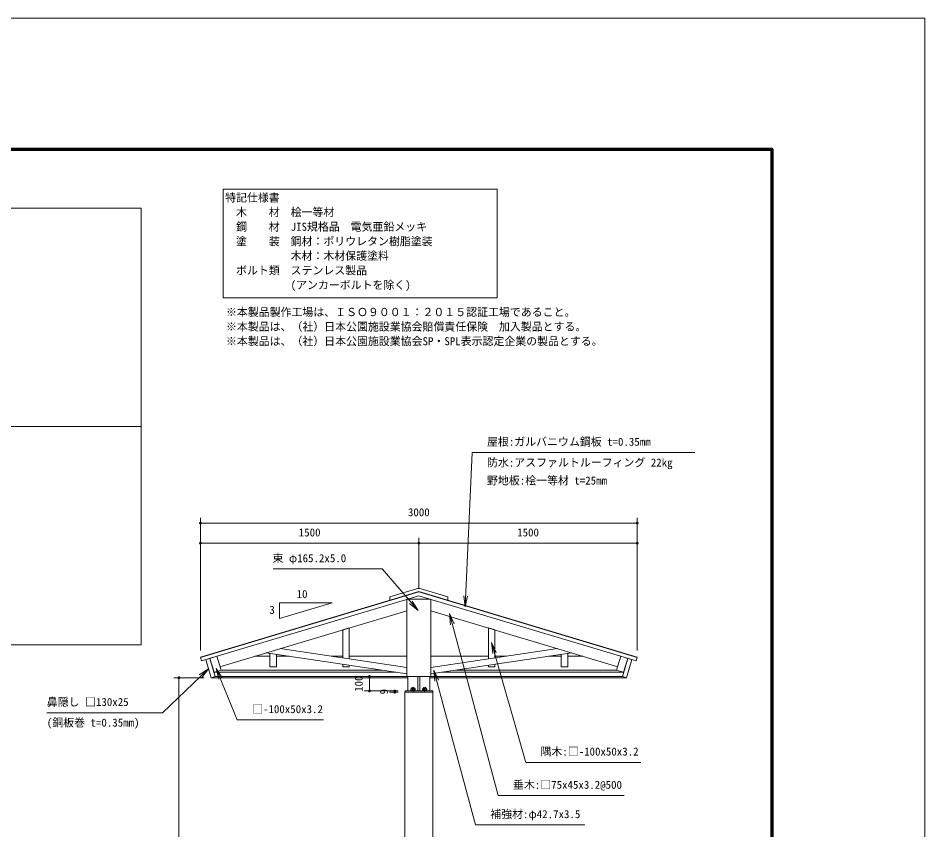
# Model space of a CAD drawing. Units: millimetres at full size, sheet at 1:30. Extents: x -600 to 13200, y -450 to 9360.
# Drawn here: x 6972 to 13200, y 3783 to 9360 of the extents above; entities that cross this region are included whole.
import ezdxf
from ezdxf.enums import TextEntityAlignment as Align

# ---------------------------------------------------------------- set-up
doc = ezdxf.new("R2010")
doc.units = ezdxf.units.MM
doc.header["$LTSCALE"] = 30
doc.layers.add('D-DOC', color=7, linetype='Continuous')
for name, color, linetype, lineweight in [('D-STR', 1, 'Continuous', 13), ('D-STR-DIM', 7, 'Continuous', 13), ('D-STR-HTXT', 7, 'Continuous', 13), ('D-STR-TXT', 7, 'Continuous', 13), ('D-TTL', 7, 'Continuous', 70), ('D-TTL-FRAM', 7, 'Continuous', 13), ('V-nasSTD', 5, 'Continuous', 13)]:
    doc.layers.add(name, color=color, linetype=linetype, lineweight=lineweight)
doc.styles.add('ＭＳ ゴシック', font='')
doc.styles.get('ＭＳ ゴシック').set_extended_font_data('MS Gothic')

# ---------------------------------------------------------------- blocks, each defined once
blk = doc.blocks.new('filled_dot')
at = {"color": 0, "linetype": 'Continuous', "lineweight": -2, "const_width": 1.25}
blk.add_lwpolyline([(-0.625, 0, 1), (0.625, 0, 1)], format="xyb", close=True, dxfattribs=at)
blk = doc.blocks.new('open_arrow')
at = {"color": 0, "linetype": 'Continuous', "lineweight": -2}
blk.add_lwpolyline([(7.5, 1.25), (0, 0), (7.5, -1.25)], dxfattribs=at)

msp = doc.modelspace()

# ---------------------------------------------------------------- linework, layer by layer
at = {"layer": 'D-STR'}
for p, q in [((4816.04, 6553.52), (7816.04, 6553.52)), ((8223.78, 4970.33), (9724.35, 5420.5)), ((8224.35, 4968.41), (9724.35, 5418.41)), ((9524.35, 5384.51), (9724.35, 5444.51)), ((9924.35, 5384.51), (9724.35, 5444.51)), ((11224.92, 4970.33), (9724.35, 5420.5)), ((11224.35, 4968.41), (9724.35, 5418.41)), ((8231.53, 4944.47), (9724.35, 5392.31)), ((9524.35, 5384.51), (9524.35, 5360.5)), ((9641.75, 5367.53), (9806.95, 5367.53)), ((9641.75, 4837.57), (9641.75, 5367.53)), ((11217.17, 4944.47), (9724.35, 5392.31)), ((9806.95, 4837.57), (9806.95, 5367.53)), ((9924.35, 5384.51), (9924.35, 5360.5)), ((8768.24, 5343.54), (9128.24, 5343.54)), ((8768.24, 5235.54), (9128.24, 5343.54)), ((8768.24, 5343.54), (8768.24, 5235.54)), ((8358.45, 4904.24), (9641.75, 5289.23)), ((11090.25, 4904.24), (9806.95, 5289.23)), ((9641.75, 4855.07), (8676.35, 4999.61)), ((9641.75, 4898.25), (8772.35, 5028.41)), ((9806.95, 4898.25), (10676.35, 5028.41)), ((9806.95, 4855.07), (10772.35, 4999.61)), ((8224.35, 4968.41), (8231.53, 4944.47)), ((8701.85, 4976.07), (8597.9, 4976.07)), ((8833.53, 4976.07), (8746.85, 4976.07)), ((9201.85, 4976.07), (9121.92, 4976.07)), ((9641.75, 4976.07), (9246.85, 4976.07)), ((10201.85, 4976.07), (9806.95, 4976.07)), ((10326.78, 4976.07), (10246.85, 4976.07)), ((10701.85, 4976.07), (10615.17, 4976.07)), ((10850.8, 4976.07), (10746.85, 4976.07)), ((11224.35, 4968.41), (11217.17, 4944.47)), ((8317.74, 4865.92), (9569.27, 4865.92)), ((9473.3, 4880.29), (8365.63, 4880.29)), ((11130.96, 4865.92), (9879.43, 4865.92)), ((9975.4, 4880.29), (11083.07, 4880.29)), ((9649.35, 4828.57), (8297.62, 4828.57)), ((8326.36, 4837.19), (9641.75, 4837.19)), ((9806.95, 4837.57), (9641.75, 4837.57)), ((9649.35, 4737.57), (9649.35, 4837.57)), ((9799.35, 4737.57), (9799.35, 4837.57)), ((11151.08, 4828.57), (9799.35, 4828.57)), ((9806.95, 4837.19), (11122.34, 4837.19)), ((9699.35, 4740.77), (9669.35, 4740.77)), ((9669.35, 4740.77), (9669.35, 4737.57)), ((9699.35, 4737.57), (9669.35, 4737.57)), ((9670.49, 4752.47), (9672.95, 4753.77)), ((9670.49, 4740.77), (9670.49, 4752.47)), ((9695.75, 4753.77), (9672.95, 4753.77)), ((9677.42, 4740.77), (9677.42, 4752.47)), ((9684.35, 4734.97), (9684.35, 4756.37)), ((9691.28, 4740.77), (9691.28, 4752.47)), ((9698.21, 4752.47), (9695.75, 4753.77)), ((9698.21, 4740.77), (9698.21, 4752.47)), ((9699.35, 4740.77), (9699.35, 4737.57)), ((9749.35, 4740.77), (9779.35, 4740.77)), ((9749.35, 4740.77), (9749.35, 4737.57)), ((9749.35, 4737.57), (9779.35, 4737.57)), ((9750.49, 4752.47), (9752.95, 4753.77)), ((9750.49, 4740.77), (9750.49, 4752.47)), ((9752.95, 4753.77), (9775.75, 4753.77)), ((9757.42, 4740.77), (9757.42, 4752.47)), ((9764.35, 4734.97), (9764.35, 4756.37)), ((9771.28, 4740.77), (9771.28, 4752.47)), ((9778.21, 4752.47), (9775.75, 4753.77)), ((9778.21, 4740.77), (9778.21, 4752.47)), ((9779.35, 4740.77), (9779.35, 4737.57))]:
    msp.add_line(p, q, dxfattribs=at)
for points in [[(6316.04, 8053.52), (7816.04, 8053.52), (7816.04, 5053.52), (6316.04, 5053.52)], [(9246.85, 4957.37), (9246.85, 5170.76), (9201.85, 5157.26), (9201.85, 4964.11)], [(10201.85, 4957.37), (10201.85, 5170.76), (10246.85, 5157.26), (10246.85, 4964.11)], [(8701.85, 4995.79), (8701.85, 4904.24), (8746.85, 4904.24), (8746.85, 4989.05)], [(10746.85, 4995.79), (10746.85, 4904.24), (10701.85, 4904.24), (10701.85, 4989.05)], [(9201.85, 4920.93), (9201.85, 4904.24), (9246.85, 4904.24), (9246.85, 4914.19)], [(10246.85, 4920.93), (10246.85, 4904.24), (10201.85, 4904.24), (10201.85, 4914.19)]]:
    msp.add_lwpolyline(points, dxfattribs=at)
for points in [[(8297.62, 4828.57), (8326.36, 4837.19), (8289, 4961.71), (8260.27, 4953.09)], [(8317.74, 4865.92), (8365.63, 4880.29), (8336.89, 4976.07), (8289, 4961.71)], [(11130.96, 4865.92), (11083.07, 4880.29), (11111.81, 4976.07), (11159.7, 4961.71)], [(11151.08, 4828.57), (11122.34, 4837.19), (11159.7, 4961.71), (11188.43, 4953.09)], [(9730.35, 4737.57), (9730.35, 4837.57), (9718.35, 4837.57), (9718.35, 4737.57)], [(9629.35, 4728.57), (9819.35, 4728.57), (9819.35, 4737.57), (9629.35, 4737.57)], [(9629, 4728.57), (9819.7, 4728.57), (9819.7, 2214.57), (9629, 2214.57)]]:
    msp.add_lwpolyline(points, close=True, dxfattribs=at)
for centre, radius, start, end in [((9673.96, 4748.89), 4.98, 45.90122, 78.32053), ((9684.36, 4753.77), 9.38, 0, 180), ((9684.35, 4734.66), 19.11, 68.74529, 111.25471), ((9694.74, 4748.89), 4.98, 101.67947, 134.09878), ((9764.34, 4753.77), 9.38, 0, 180), ((9753.96, 4748.89), 4.98, 45.90122, 78.32053), ((9764.35, 4734.66), 19.11, 68.74529, 111.25471), ((9774.74, 4748.89), 4.98, 101.67947, 134.09878)]:
    msp.add_arc(centre, radius, start, end, dxfattribs=at)
at = {"layer": 'D-STR-DIM'}
for p, q in [((8224.35, 5016.41), (8224.35, 5927.19)), ((11224.35, 5016.41), (11224.35, 5927.19)), ((8224.35, 5891.19), (11224.35, 5891.19)), ((8224.35, 5016.41), (8224.35, 5788.67)), ((8224.35, 5752.67), (9724.35, 5752.67)), ((9724.35, 5440.31), (9724.35, 5788.67)), ((9724.35, 5440.31), (9724.35, 5788.67)), ((9724.35, 5752.67), (11224.35, 5752.67)), ((11224.35, 5016.41), (11224.35, 5788.67)), ((8249.62, 4828.57), (8040.76, 4828.57)), ((8076.76, 4828.57), (8076.76, 2528.57)), ((9593.75, 4837.57), (9349.28, 4837.57)), ((9385.28, 4837.57), (9385.28, 4737.57)), ((9581.35, 4737.57), (9349.28, 4737.57)), ((9581.35, 4737.57), (9523.03, 4737.57)), ((9559.03, 4737.57), (9559.03, 4728.57)), ((9581.35, 4728.57), (9523.03, 4728.57))]:
    msp.add_line(p, q, dxfattribs=at)
at = {"layer": 'D-STR-HTXT'}
for points in [[(10042, 5315.43), (10090.91, 6375.58), (10165.91, 6375.58), (11620.99, 6375.58)], [(9718.65, 5290.27), (9471.36, 5575.79), (9396.36, 5575.79), (8722.88, 5575.79)], [(9935.69, 5268.83), (10269.23, 4018.75), (10344.23, 4018.75), (11134.53, 4018.75)], [(10223.2, 5071.28), (10458.18, 4247.19), (10533.18, 4247.19), (11248.02, 4247.19)], [(8278.95, 4890.83), (7963.92, 4588), (7888.92, 4588), (7169.76, 4588)], [(8332.71, 4892.21), (8477.46, 4538.76), (8552.46, 4538.76), (9070.63, 4538.76)], [(9826.97, 4879.88), (10113.4, 3817.42), (10188.4, 3817.42), (10863.68, 3817.42)]]:
    msp.add_lwpolyline(points, dxfattribs=at)
at = {"layer": 'D-TTL'}
msp.add_lwpolyline([(450, 450), (450, 8460), (12150, 8460), (12150, 450)], close=True, dxfattribs=at)
at = {"layer": 'D-TTL-FRAM', "color": 2}
msp.add_lwpolyline([(8379.83, 8184.45), (10261.9, 8184.45), (10261.9, 7438.69), (8379.83, 7438.69)], close=True, dxfattribs=at)
at = {"layer": 'V-nasSTD'}
msp.add_lwpolyline([(-600, -450), (-600, 9360), (13200, 9360), (13200, -450)], close=True, dxfattribs=at)

# ---------------------------------------------------------------- block references
at = {"layer": 'D-STR-DIM', "xscale": 7.5, "yscale": 7.5}
for p in [(8224.35, 5891.19), (8224.35, 5752.67), (9724.35, 5752.67)]:
    msp.add_blockref('filled_dot', p, dxfattribs=at)
for p, rotation in [((11224.35, 5891.19), 180), ((9724.35, 5752.67), 180), ((11224.35, 5752.67), 180), ((8076.76, 4828.57), 270), ((9385.28, 4837.57), 270), ((9385.28, 4737.57), 90), ((9559.03, 4737.57), 270), ((9559.03, 4728.57), 90)]:
    msp.add_blockref('filled_dot', p, dxfattribs=dict(at, rotation=rotation))
at = {"layer": 'D-STR-HTXT', "xscale": 10, "yscale": 10}
for p, rotation in [((10042, 5315.43), 87.4), ((9718.65, 5290.27), 130.9), ((9935.69, 5268.83), 284.9), ((10223.2, 5071.28), 285.9), ((8278.95, 4890.83), 223.9), ((8332.71, 4892.21), 292.3), ((9826.97, 4879.88), 285.1)]:
    msp.add_blockref('open_arrow', p, dxfattribs=dict(at, rotation=rotation))

# ---------------------------------------------------------------- texts
at = {"layer": 'D-DOC', "style": 'ＭＳ ゴシック'}
for s, p in [('特記仕様書', (8393.79, 8154.22)), ('\u3000木\u3000\u3000材\u3000桧一等材', (8393.79, 8054.22)), ('\u3000鋼\u3000\u3000材\u3000JIS規格品\u3000電気亜鉛メッキ', (8393.79, 7954.22)), ('\u3000塗\u3000\u3000装\u3000鋼材：ポリウレタン樹脂塗装', (8393.79, 7854.22)), ('\u3000\u3000\u3000\u3000\u3000\u3000木材：木材保護塗料', (8393.79, 7754.22)), ('\u3000ボルト類\u3000ステンレス製品', (8393.79, 7654.22)), ('\u3000\u3000\u3000\u3000\u3000\u3000(アンカーボルトを除く)', (8393.79, 7554.22)), ('※本製品製作工場は、ＩＳＯ９００１：２０１５認証工場であること。', (8399.53, 7367.86)), ('※本製品は、（社）日本公園施設業協会賠償責任保険\u3000加入製品とする。', (8399.53, 7267.86)), ('※本製品は、（社）日本公園施設業協会SP・SPL表示認定企業の製品とする。\u3000', (8399.53, 7167.86))]:
    msp.add_text(s, height=54.99, dxfattribs=at).set_placement(p, align=Align.TOP_LEFT)
at = {"layer": 'D-STR-DIM', "style": 'ＭＳ ゴシック'}
for s, p in [('3000', (9724.35, 5992.82)), ('1500', (8974.35, 5854.3)), ('1500', (10474.35, 5854.3))]:
    msp.add_text(s, height=54.99, dxfattribs=at).set_placement(p, align=Align.TOP_CENTER)
for s, p in [('100', (9283.64, 4787.57)), ('9', (9457.39, 4733.07))]:
    msp.add_text(s, height=54.99, rotation=90, dxfattribs=at).set_placement(p, align=Align.TOP_CENTER)
at = {"layer": 'D-STR-HTXT', "style": 'ＭＳ ゴシック'}
for s, p in [('屋根:ガルバニウム鋼板 t=0.35mm', (10192.55, 6477.21)), ('防水:アスファルトルーフィング 22kg', (10192.55, 6334.33)), ('野地板:桧一等材 t=25mm', (10192.55, 6210.83)), ('束 φ165.2x5.0', (8719.46, 5677.42)), ('鼻隠し □130x25', (7169.21, 4689.63)), ('□-100x50x3.2', (8579.09, 4640.4)), ('(銅板巻 t=0.35mm)', (7169.21, 4547.82)), ('隅木:□-100x50x3.2', (10559.81, 4348.82)), ('垂木:□75x45x3.2@500', (10370.86, 4120.39)), ('補強材:φ42.7x3.5', (10215.03, 3919.05))]:
    msp.add_text(s, height=54.99, dxfattribs=at).set_placement(p, align=Align.TOP_LEFT)
at = {"layer": 'D-STR-TXT', "style": 'ＭＳ ゴシック'}
for s, p in [('10', (8884.85, 5430.95)), ('3', (8697.89, 5322.61))]:
    msp.add_text(s, height=54.99, dxfattribs=at).set_placement(p, align=Align.TOP_LEFT)

doc.saveas('drawing.dxf')
